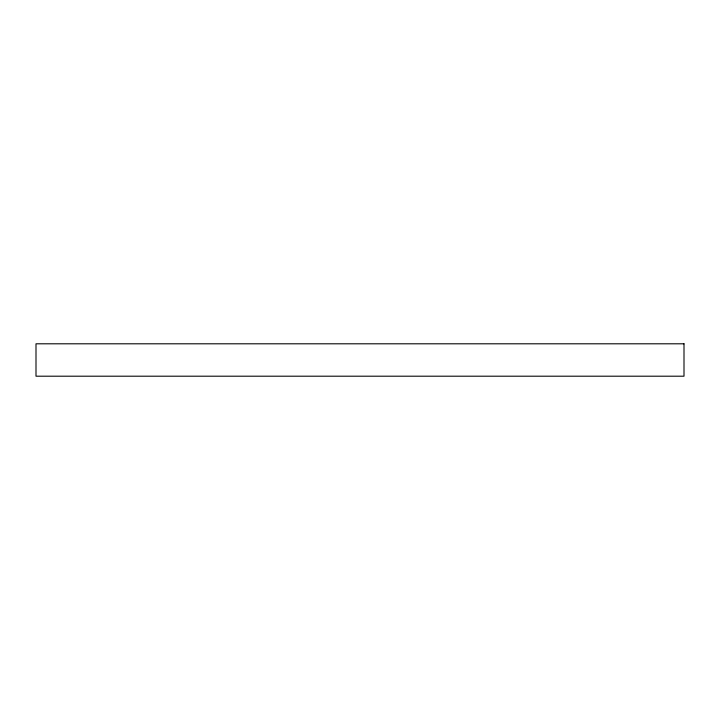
<?xml version="1.0" encoding="UTF-8"?>
<svg xmlns="http://www.w3.org/2000/svg" width="720" height="720" viewBox="0 0 720 720"><rect width="100%" height="100%" fill="white"/><g stroke="black" fill="none" stroke-linecap="round" stroke-linejoin="round"><path stroke-width="1.08" d="M684 343.8L36 343.8L36 376.2L684 376.2L684 343.8"/></g></svg>
